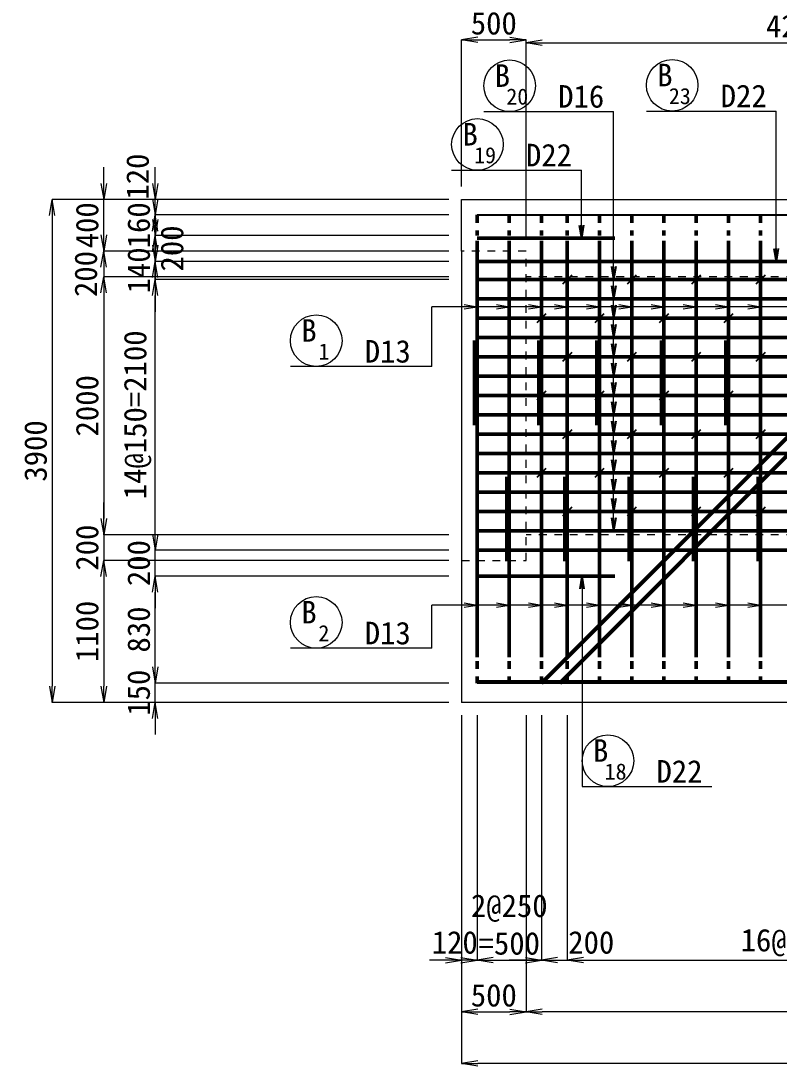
# Model space of a CAD drawing. Header units: millimetres. Extents: x 169470 to 758170, y -17820 to 11880.
# Drawn here: x 316824 to 322708, y -6695 to 1410 of the extents above; entities that cross this region are included whole.
import ezdxf
from ezdxf.enums import TextEntityAlignment as Align

# ---------------------------------------------------------------- set-up
doc = ezdxf.new("R2010")
doc.units = ezdxf.units.MM
doc.header["$LTSCALE"] = 50
doc.header["$PDSIZE"] = 300
doc.linetypes.add('SXF_跳び破線', pattern=[12, 6, -6])
doc.layers.get('Defpoints').update_dxf_attribs({"color": 151})
for name, color, linetype, lineweight in [('D-BGD', 7, 'Continuous', 13), ('D-STR', 1, 'Continuous', 50), ('D-STR-DIM', 7, 'Continuous', 13), ('D-STR-HTXT', 7, 'Continuous', 13), ('D-STR-STR3', 4, 'Continuous', 25), ('D-STR-TXT', 7, 'Continuous', 13)]:
    doc.layers.add(name, color=color, linetype=linetype, lineweight=lineweight)
doc.styles.add('MS ゴシック', font='MS Gothic.ttf')
doc.styles.add('YOKO_GOTHIC', font='MS Gothic.ttf')
doc.dimstyles.new('DIM-50', dxfattribs={"dimscale": 50, "dimtxt": 3.5, "dimasz": 2.5, "dimexe": 0, "dimexo": 2, "dimgap": 0.8, "dimtad": 1, "dimdec": 0, "dimzin": 1, "dimdsep": 46, "dimtxsty": 'MS ゴシック', "dimblk": 'OPEN', "dimcen": 0.1, "dimclrd": 256, "dimclre": 256, "dimclrt": 256, "dimaunit": 1, "dimadec": 3, "dimazin": 0, "dimtfac": 1, "dimtdec": 0, "dimtix": 1, "dimtmove": 2, "dimatfit": 3, "dimldrblk": 'OPEN', "dimfxl": 1, "dimlwd": -1, "dimlwe": -1, "dimarcsym": 2})
doc.dimstyles.new('S50', dxfattribs={"dimscale": 50, "dimtxt": 3.5, "dimasz": 2, "dimexe": 1, "dimexo": 1, "dimgap": 1, "dimtad": 1, "dimdec": 0, "dimzin": 1, "dimdsep": 46, "dimtxsty": 'YOKO_GOTHIC', "dimblk": 'OPEN', "dimcen": 0, "dimclrd": 256, "dimclre": 256, "dimclrt": 256, "dimaunit": 1, "dimadec": 3, "dimazin": 0, "dimtfac": 1, "dimtdec": 0, "dimtix": 1, "dimtmove": 2, "dimatfit": 3, "dimldrblk": 'OPEN', "dimfxl": 1, "dimlwd": -1, "dimlwe": -1, "dimarcsym": 0})

# ---------------------------------------------------------------- blocks, each defined once
blk = doc.blocks.new('_Open')
at = {"color": 0, "linetype": 'ByBlock', "lineweight": -2}
for p, q in [((-1, 0.167), (0, 0)), ((-1, -0.167), (0, 0)), ((0, 0), (-1, 0))]:
    blk.add_line(p, q, dxfattribs=at)
blk = doc.blocks.new('*D860')
at = {"layer": 'D-STR-DIM', "transparency": 16777216}
for p, q in [((320244, -3974.6), (320244, -6674.6)), ((327144.3, -3974.6), (327144.3, -6674.6)), ((327019.3, -6674.6), (320369, -6674.6))]:
    blk.add_line(p, q, dxfattribs=at)
at = {"layer": 'Defpoints', "color": 0, "transparency": 16777216}
for p in [(320244, -3874.6), (327144.3, -3874.6), (320244, -6674.6)]:
    blk.add_point(p, dxfattribs=at)
at = {"layer": 'D-STR-DIM', "transparency": 16777216, "xscale": 125, "yscale": 125, "zscale": 125, "rotation": 180}
blk.add_blockref('_Open', (320244, -6674.6), dxfattribs=at)
at = {"layer": 'D-STR-DIM', "transparency": 16777216, "xscale": 125, "yscale": 125, "zscale": 125}
blk.add_blockref('_Open', (327144.3, -6674.6), dxfattribs=at)
at = {"layer": 'D-STR-DIM', "transparency": 16777216, "insert": (323694.2, -6547.1), "char_height": 175, "attachment_point": 5, "style": 'MS ゴシック'}
blk.add_mtext('6900', dxfattribs=at)
blk = doc.blocks.new('*D863')
at = {"layer": 'D-STR-DIM', "transparency": 16777216}
for p, q in [((320744, -3974.6), (320744, -6274.6)), ((325344.3, -4074.6), (325344.3, -6274.6)), ((325219.3, -6274.6), (320869, -6274.6))]:
    blk.add_line(p, q, dxfattribs=at)
at = {"layer": 'Defpoints', "color": 0, "transparency": 16777216}
for p in [(320744, -3874.6), (325344.3, -3974.6), (320744, -6274.6)]:
    blk.add_point(p, dxfattribs=at)
at = {"layer": 'D-STR-DIM', "transparency": 16777216, "xscale": 125, "yscale": 125, "zscale": 125, "rotation": 180}
blk.add_blockref('_Open', (320744, -6274.6), dxfattribs=at)
at = {"layer": 'D-STR-DIM', "transparency": 16777216, "xscale": 125, "yscale": 125, "zscale": 125}
blk.add_blockref('_Open', (325344.3, -6274.6), dxfattribs=at)
at = {"layer": 'D-STR-DIM', "transparency": 16777216, "insert": (323044.2, -6147.1), "char_height": 175, "attachment_point": 5, "style": 'MS ゴシック'}
blk.add_mtext('4600', dxfattribs=at)
blk = doc.blocks.new('*D864')
at = {"layer": 'D-STR-DIM', "transparency": 16777216}
for p, q in [((320864, -3974.6), (320864, -5874.6)), ((321064, -3974.6), (321064, -5874.6)), ((320739, -5874.6), (320614, -5874.6)), ((320864, -5874.6), (321064, -5874.6)), ((321189, -5874.6), (321314, -5874.6))]:
    blk.add_line(p, q, dxfattribs=at)
at = {"layer": 'Defpoints', "color": 0, "transparency": 16777216}
for p in [(320864, -3874.6), (321064, -3874.6), (321064, -5874.6)]:
    blk.add_point(p, dxfattribs=at)
at = {"layer": 'D-STR-DIM', "transparency": 16777216, "xscale": 125, "yscale": 125, "zscale": 125}
blk.add_blockref('_Open', (320864, -5874.6), dxfattribs=at)
at = {"layer": 'D-STR-DIM', "transparency": 16777216, "xscale": 125, "yscale": 125, "zscale": 125, "rotation": 180}
blk.add_blockref('_Open', (321064, -5874.6), dxfattribs=at)
at = {"layer": 'D-STR-DIM', "transparency": 16777216, "insert": (321250, -5737.1), "char_height": 175, "attachment_point": 5, "style": 'MS ゴシック'}
blk.add_mtext('200', dxfattribs=at)
blk = doc.blocks.new('*D865')
at = {"layer": 'D-STR-DIM', "transparency": 16777216}
for p, q in [((321064, -3974.6), (321064, -5874.6)), ((325064.3, -4074.6), (325064.3, -5874.6)), ((321189, -5874.6), (324939.3, -5874.6))]:
    blk.add_line(p, q, dxfattribs=at)
at = {"layer": 'Defpoints', "color": 0, "transparency": 16777216}
for p in [(321064, -3874.6), (325064.3, -3974.6), (325064.3, -5874.6)]:
    blk.add_point(p, dxfattribs=at)
at = {"layer": 'D-STR-DIM', "transparency": 16777216, "xscale": 125, "yscale": 125, "zscale": 125, "rotation": 180}
blk.add_blockref('_Open', (321064, -5874.6), dxfattribs=at)
at = {"layer": 'D-STR-DIM', "transparency": 16777216, "xscale": 125, "yscale": 125, "zscale": 125}
blk.add_blockref('_Open', (325064.3, -5874.6), dxfattribs=at)
at = {"layer": 'D-STR-DIM', "transparency": 16777216, "insert": (323064.2, -5737.7), "char_height": 175, "attachment_point": 5, "style": 'MS ゴシック'}
blk.add_mtext('16@250=4000', dxfattribs=at)
blk = doc.blocks.new('*D868')
at = {"layer": 'D-STR-DIM', "transparency": 16777216}
for p, q in [((320244, -3974.6), (320244, -5874.6)), ((320364, -3974.6), (320364, -5874.6)), ((320119, -5874.6), (319994, -5874.6)), ((320364, -5874.6), (320244, -5874.6)), ((320489, -5874.6), (320614, -5874.6))]:
    blk.add_line(p, q, dxfattribs=at)
at = {"layer": 'Defpoints', "color": 0, "transparency": 16777216}
for p in [(320244, -3874.6), (320364, -3874.6), (320244, -5874.6)]:
    blk.add_point(p, dxfattribs=at)
at = {"layer": 'D-STR-DIM', "transparency": 16777216, "xscale": 125, "yscale": 125, "zscale": 125}
blk.add_blockref('_Open', (320244, -5874.6), dxfattribs=at)
at = {"layer": 'D-STR-DIM', "transparency": 16777216, "xscale": 125, "yscale": 125, "zscale": 125, "rotation": 180}
blk.add_blockref('_Open', (320364, -5874.6), dxfattribs=at)
at = {"layer": 'D-STR-DIM', "transparency": 16777216, "insert": (320191, -5737.1), "char_height": 175, "attachment_point": 5, "style": 'MS ゴシック'}
blk.add_mtext('120', dxfattribs=at)
blk = doc.blocks.new('*D874')
at = {"layer": 'D-STR-DIM', "transparency": 16777216}
for p, q in [((320244, -3974.6), (320244, -6274.6)), ((320744, -3974.6), (320744, -6274.6)), ((320369, -6274.6), (320619, -6274.6))]:
    blk.add_line(p, q, dxfattribs=at)
at = {"layer": 'Defpoints', "color": 0, "transparency": 16777216}
for p in [(320244, -3874.6), (320744, -3874.6), (320744, -6274.6)]:
    blk.add_point(p, dxfattribs=at)
at = {"layer": 'D-STR-DIM', "transparency": 16777216, "xscale": 125, "yscale": 125, "zscale": 125, "rotation": 180}
blk.add_blockref('_Open', (320244, -6274.6), dxfattribs=at)
at = {"layer": 'D-STR-DIM', "transparency": 16777216, "xscale": 125, "yscale": 125, "zscale": 125}
blk.add_blockref('_Open', (320744, -6274.6), dxfattribs=at)
at = {"layer": 'D-STR-DIM', "transparency": 16777216, "insert": (320494, -6147.1), "char_height": 175, "attachment_point": 5, "style": 'MS ゴシック'}
blk.add_mtext('500', dxfattribs=at)
blk = doc.blocks.new('*D1932')
at = {"layer": 'D-STR-DIM', "transparency": 16777216}
for p, q in [((320244, 125.4), (320244, 1263.6)), ((320369, 1263.6), (320619, 1263.6)), ((320744, -274.6), (320744, 1263.6))]:
    blk.add_line(p, q, dxfattribs=at)
at = {"layer": 'Defpoints', "color": 0, "transparency": 16777216}
for p in [(320744, 1263.6), (320244, 25.4), (320744, -374.6)]:
    blk.add_point(p, dxfattribs=at)
at = {"layer": 'D-STR-DIM', "transparency": 16777216, "xscale": 125, "yscale": 125, "zscale": 125, "rotation": 180}
blk.add_blockref('_Open', (320244, 1263.6), dxfattribs=at)
at = {"layer": 'D-STR-DIM', "transparency": 16777216, "xscale": 125, "yscale": 125, "zscale": 125}
blk.add_blockref('_Open', (320744, 1263.6), dxfattribs=at)
at = {"layer": 'D-STR-DIM', "transparency": 16777216, "insert": (320494, 1391.1), "char_height": 175, "attachment_point": 5, "style": 'MS ゴシック'}
blk.add_mtext('500', dxfattribs=at)
blk = doc.blocks.new('*D1933')
at = {"layer": 'D-STR-DIM', "transparency": 16777216}
for p, q in [((320744, -274.6), (320744, 1240.5)), ((320869, 1240.5), (324819.3, 1240.5)), ((324944.3, 1140.5), (324944.3, 1240.5))]:
    blk.add_line(p, q, dxfattribs=at)
at = {"layer": 'Defpoints', "color": 0, "transparency": 16777216}
for p in [(324944.3, 1240.5), (324944.3, 1240.5), (320744, -374.6)]:
    blk.add_point(p, dxfattribs=at)
at = {"layer": 'D-STR-DIM', "transparency": 16777216, "xscale": 125, "yscale": 125, "zscale": 125, "rotation": 180}
blk.add_blockref('_Open', (320744, 1240.5), dxfattribs=at)
at = {"layer": 'D-STR-DIM', "transparency": 16777216, "xscale": 125, "yscale": 125, "zscale": 125}
blk.add_blockref('_Open', (324944.3, 1240.5), dxfattribs=at)
at = {"layer": 'D-STR-DIM', "transparency": 16777216, "insert": (322844.2, 1368), "char_height": 175, "attachment_point": 5, "style": 'MS ゴシック'}
blk.add_mtext('4200', dxfattribs=at)
blk = doc.blocks.new('*D1310')
at = {"layer": 'D-STR-DIM', "transparency": 16777216}
for p, q in [((320144, -574.6), (317466.5, -574.6)), ((317466.5, -699.6), (317466.5, -2449.6)), ((320144, -2574.6), (317466.5, -2574.6))]:
    blk.add_line(p, q, dxfattribs=at)
at = {"layer": 'Defpoints', "color": 0, "transparency": 16777216}
for p in [(320244, -574.6), (317466.5, -2574.6), (320244, -2574.6)]:
    blk.add_point(p, dxfattribs=at)
at = {"layer": 'D-STR-DIM', "transparency": 16777216, "xscale": 125, "yscale": 125, "zscale": 125}
for p, rotation in [((317466.5, -574.6), 90), ((317466.5, -2574.6), 270)]:
    blk.add_blockref('_Open', p, dxfattribs=dict(at, rotation=rotation))
at = {"layer": 'D-STR-DIM', "transparency": 16777216, "insert": (317339, -1574.6), "char_height": 175, "attachment_point": 5, "rotation": 90, "style": 'MS ゴシック'}
blk.add_mtext('2000', dxfattribs=at)
blk = doc.blocks.new('*D1311')
at = {"layer": 'D-STR-DIM', "transparency": 16777216}
for p, q in [((319644, 25.4), (317066.5, 25.4)), ((317066.5, -99.6), (317066.5, -3749.6)), ((320144, -3874.6), (317066.5, -3874.6))]:
    blk.add_line(p, q, dxfattribs=at)
at = {"layer": 'Defpoints', "color": 0, "transparency": 16777216}
for p in [(319744, 25.4), (317066.5, -3874.6), (320244, -3874.6)]:
    blk.add_point(p, dxfattribs=at)
at = {"layer": 'D-STR-DIM', "transparency": 16777216, "xscale": 125, "yscale": 125, "zscale": 125}
for p, rotation in [((317066.5, 25.4), 90), ((317066.5, -3874.6), 270)]:
    blk.add_blockref('_Open', p, dxfattribs=dict(at, rotation=rotation))
at = {"layer": 'D-STR-DIM', "transparency": 16777216, "insert": (316939, -1924.6), "char_height": 175, "attachment_point": 5, "rotation": 90, "style": 'MS ゴシック'}
blk.add_mtext('3900', dxfattribs=at)
blk = doc.blocks.new('*D1312')
at = {"layer": 'D-STR-DIM', "transparency": 16777216}
for p, q in [((317466.5, 150.4), (317466.5, 275.4)), ((320144, 25.4), (317466.5, 25.4)), ((317466.5, -374.6), (317466.5, 25.4)), ((320144, -374.6), (317466.5, -374.6)), ((317466.5, -499.6), (317466.5, -624.6))]:
    blk.add_line(p, q, dxfattribs=at)
at = {"layer": 'Defpoints', "color": 0, "transparency": 16777216}
for p in [(317466.5, 25.4), (320244, 25.4), (320244, -374.6)]:
    blk.add_point(p, dxfattribs=at)
at = {"layer": 'D-STR-DIM', "transparency": 16777216, "xscale": 125, "yscale": 125, "zscale": 125}
for p, rotation in [((317466.5, 25.4), 270), ((317466.5, -374.6), 90)]:
    blk.add_blockref('_Open', p, dxfattribs=dict(at, rotation=rotation))
at = {"layer": 'D-STR-DIM', "transparency": 16777216, "insert": (317339, -174.6), "char_height": 175, "attachment_point": 5, "rotation": 90, "style": 'MS ゴシック'}
blk.add_mtext('400', dxfattribs=at)
blk = doc.blocks.new('*D1313')
at = {"layer": 'D-STR-DIM', "transparency": 16777216}
for p, q in [((320144, -2774.6), (317466.5, -2774.6)), ((317466.5, -2899.6), (317466.5, -3749.6)), ((320144, -3874.6), (317466.5, -3874.6))]:
    blk.add_line(p, q, dxfattribs=at)
at = {"layer": 'Defpoints', "color": 0, "transparency": 16777216}
for p in [(320244, -2774.6), (317466.5, -3874.6), (320244, -3874.6)]:
    blk.add_point(p, dxfattribs=at)
at = {"layer": 'D-STR-DIM', "transparency": 16777216, "xscale": 125, "yscale": 125, "zscale": 125}
for p, rotation in [((317466.5, -2774.6), 90), ((317466.5, -3874.6), 270)]:
    blk.add_blockref('_Open', p, dxfattribs=dict(at, rotation=rotation))
at = {"layer": 'D-STR-DIM', "transparency": 16777216, "insert": (317339, -3324.6), "char_height": 175, "attachment_point": 5, "rotation": 90, "style": 'MS ゴシック'}
blk.add_mtext('1100', dxfattribs=at)
blk = doc.blocks.new('*D1314')
at = {"layer": 'D-STR-DIM', "transparency": 16777216}
for p, q in [((317866.5, -3599.6), (317866.5, -3474.6)), ((320144, -3724.6), (317866.5, -3724.6)), ((317866.5, -3874.6), (317866.5, -3724.6)), ((320144, -3874.6), (317866.5, -3874.6)), ((317866.5, -3999.6), (317866.5, -4124.6))]:
    blk.add_line(p, q, dxfattribs=at)
at = {"layer": 'Defpoints', "color": 0, "transparency": 16777216}
for p in [(317866.5, -3724.6), (320244, -3724.6), (320244, -3874.6)]:
    blk.add_point(p, dxfattribs=at)
at = {"layer": 'D-STR-DIM', "transparency": 16777216, "xscale": 125, "yscale": 125, "zscale": 125}
for p, rotation in [((317866.5, -3724.6), 270), ((317866.5, -3874.6), 90)]:
    blk.add_blockref('_Open', p, dxfattribs=dict(at, rotation=rotation))
at = {"layer": 'D-STR-DIM', "transparency": 16777216, "insert": (317739, -3799.6), "char_height": 175, "attachment_point": 5, "rotation": 90, "style": 'MS ゴシック'}
blk.add_mtext('150', dxfattribs=at)
blk = doc.blocks.new('*D1315')
at = {"layer": 'D-STR-DIM', "transparency": 16777216}
for p, q in [((320144, -2894.6), (317866.5, -2894.6)), ((317866.5, -3599.6), (317866.5, -3019.6)), ((320144, -3724.6), (317866.5, -3724.6))]:
    blk.add_line(p, q, dxfattribs=at)
at = {"layer": 'Defpoints', "color": 0, "transparency": 16777216}
for p in [(317866.5, -2894.6), (320244, -2894.6), (320244, -3724.6)]:
    blk.add_point(p, dxfattribs=at)
at = {"layer": 'D-STR-DIM', "transparency": 16777216, "xscale": 125, "yscale": 125, "zscale": 125}
for p, rotation in [((317866.5, -2894.6), 90), ((317866.5, -3724.6), 270)]:
    blk.add_blockref('_Open', p, dxfattribs=dict(at, rotation=rotation))
at = {"layer": 'D-STR-DIM', "transparency": 16777216, "insert": (317739, -3309.6), "char_height": 175, "attachment_point": 5, "rotation": 90, "style": 'MS ゴシック'}
blk.add_mtext('830', dxfattribs=at)
blk = doc.blocks.new('*D1316')
at = {"layer": 'D-STR-DIM', "transparency": 16777216}
for p, q in [((320144, -594.6), (317866.5, -594.6)), ((317866.5, -2569.6), (317866.5, -719.6)), ((320144, -2694.6), (317866.5, -2694.6))]:
    blk.add_line(p, q, dxfattribs=at)
at = {"layer": 'Defpoints', "color": 0, "transparency": 16777216}
for p in [(317866.5, -594.6), (320244, -594.6), (320244, -2694.6)]:
    blk.add_point(p, dxfattribs=at)
at = {"layer": 'D-STR-DIM', "transparency": 16777216, "xscale": 125, "yscale": 125, "zscale": 125}
for p, rotation in [((317866.5, -594.6), 90), ((317866.5, -2694.6), 270)]:
    blk.add_blockref('_Open', p, dxfattribs=dict(at, rotation=rotation))
at = {"layer": 'D-STR-DIM', "transparency": 16777216, "insert": (317729.6, -1644.6), "char_height": 175, "attachment_point": 5, "rotation": 90, "style": 'MS ゴシック'}
blk.add_mtext('14@150=2100', dxfattribs=at)
blk = doc.blocks.new('*D1317')
at = {"layer": 'D-STR-DIM', "transparency": 16777216}
for p, q in [((317866.5, -329.6), (317866.5, -204.6)), ((320144, -454.6), (317866.5, -454.6)), ((317866.5, -594.6), (317866.5, -454.6)), ((320144, -594.6), (317866.5, -594.6)), ((317866.5, -719.6), (317866.5, -844.6))]:
    blk.add_line(p, q, dxfattribs=at)
at = {"layer": 'Defpoints', "color": 0, "transparency": 16777216}
for p in [(317866.5, -454.6), (320244, -454.6), (320244, -594.6)]:
    blk.add_point(p, dxfattribs=at)
at = {"layer": 'D-STR-DIM', "transparency": 16777216, "xscale": 125, "yscale": 125, "zscale": 125}
for p, rotation in [((317866.5, -454.6), 270), ((317866.5, -594.6), 90)]:
    blk.add_blockref('_Open', p, dxfattribs=dict(at, rotation=rotation))
at = {"layer": 'D-STR-DIM', "transparency": 16777216, "insert": (317739, -524.6), "char_height": 175, "attachment_point": 5, "rotation": 90, "style": 'MS ゴシック'}
blk.add_mtext('140', dxfattribs=at)
blk = doc.blocks.new('*D1318')
at = {"layer": 'D-STR-DIM', "transparency": 16777216}
for p, q in [((317866.5, 30.4), (317866.5, 155.4)), ((320144, -94.6), (317866.5, -94.6)), ((317866.5, -254.6), (317866.5, -94.6)), ((320144, -254.6), (317866.5, -254.6)), ((317866.5, -379.6), (317866.5, -504.6))]:
    blk.add_line(p, q, dxfattribs=at)
at = {"layer": 'Defpoints', "color": 0, "transparency": 16777216}
for p in [(317866.5, -94.6), (320244, -94.6), (320244, -254.6)]:
    blk.add_point(p, dxfattribs=at)
at = {"layer": 'D-STR-DIM', "transparency": 16777216, "xscale": 125, "yscale": 125, "zscale": 125}
for p, rotation in [((317866.5, -94.6), 270), ((317866.5, -254.6), 90)]:
    blk.add_blockref('_Open', p, dxfattribs=dict(at, rotation=rotation))
at = {"layer": 'D-STR-DIM', "transparency": 16777216, "insert": (317739, -174.6), "char_height": 175, "attachment_point": 5, "rotation": 90, "style": 'MS ゴシック'}
blk.add_mtext('160', dxfattribs=at)
blk = doc.blocks.new('*D1319')
at = {"layer": 'D-STR-DIM', "transparency": 16777216}
for p, q in [((317866.5, 150.4), (317866.5, 275.4)), ((320144, 25.4), (317866.5, 25.4)), ((317866.5, -94.6), (317866.5, 25.4)), ((320144, -94.6), (317866.5, -94.6)), ((317866.5, -219.6), (317866.5, -344.6))]:
    blk.add_line(p, q, dxfattribs=at)
at = {"layer": 'Defpoints', "color": 0, "transparency": 16777216}
for p in [(317866.5, 25.4), (320244, 25.4), (320244, -94.6)]:
    blk.add_point(p, dxfattribs=at)
at = {"layer": 'D-STR-DIM', "transparency": 16777216, "xscale": 125, "yscale": 125, "zscale": 125}
for p, rotation in [((317866.5, 25.4), 270), ((317866.5, -94.6), 90)]:
    blk.add_blockref('_Open', p, dxfattribs=dict(at, rotation=rotation))
at = {"layer": 'D-STR-DIM', "transparency": 16777216, "insert": (317730.5, 203), "char_height": 175, "attachment_point": 5, "rotation": 90, "style": 'MS ゴシック'}
blk.add_mtext('120', dxfattribs=at)
blk = doc.blocks.new('*D1320')
at = {"layer": 'D-STR-DIM', "transparency": 16777216}
for p, q in [((317466.5, -249.6), (317466.5, -124.6)), ((320144, -374.6), (317466.5, -374.6)), ((317466.5, -374.6), (317466.5, -574.6)), ((320144, -574.6), (317466.5, -574.6)), ((317466.5, -699.6), (317466.5, -824.6))]:
    blk.add_line(p, q, dxfattribs=at)
at = {"layer": 'Defpoints', "color": 0, "transparency": 16777216}
for p in [(320244, -374.6), (317466.5, -574.6), (320244, -574.6)]:
    blk.add_point(p, dxfattribs=at)
at = {"layer": 'D-STR-DIM', "transparency": 16777216, "xscale": 125, "yscale": 125, "zscale": 125}
for p, rotation in [((317466.5, -374.6), 270), ((317466.5, -574.6), 90)]:
    blk.add_blockref('_Open', p, dxfattribs=dict(at, rotation=rotation))
at = {"layer": 'D-STR-DIM', "transparency": 16777216, "insert": (317329, -552.4), "char_height": 175, "attachment_point": 5, "rotation": 90, "style": 'MS ゴシック'}
blk.add_mtext('200', dxfattribs=at)
blk = doc.blocks.new('*D1321')
at = {"layer": 'D-STR-DIM', "transparency": 16777216}
for p, q in [((317466.5, -2449.6), (317466.5, -2324.6)), ((320144, -2574.6), (317466.5, -2574.6)), ((317466.5, -2574.6), (317466.5, -2774.6)), ((320144, -2774.6), (317466.5, -2774.6)), ((317466.5, -2899.6), (317466.5, -3024.6))]:
    blk.add_line(p, q, dxfattribs=at)
at = {"layer": 'Defpoints', "color": 0, "transparency": 16777216}
for p in [(320244, -2574.6), (317466.5, -2774.6), (320244, -2774.6)]:
    blk.add_point(p, dxfattribs=at)
at = {"layer": 'D-STR-DIM', "transparency": 16777216, "xscale": 125, "yscale": 125, "zscale": 125}
for p, rotation in [((317466.5, -2574.6), 270), ((317466.5, -2774.6), 90)]:
    blk.add_blockref('_Open', p, dxfattribs=dict(at, rotation=rotation))
at = {"layer": 'D-STR-DIM', "transparency": 16777216, "insert": (317339, -2674.6), "char_height": 175, "attachment_point": 5, "rotation": 90, "style": 'MS ゴシック'}
blk.add_mtext('200', dxfattribs=at)
blk = doc.blocks.new('*D1322')
at = {"layer": 'D-STR-DIM', "transparency": 16777216}
for p, q in [((317866.5, -129.6), (317866.5, -4.6)), ((320144, -254.6), (317866.5, -254.6)), ((317866.5, -454.6), (317866.5, -254.6)), ((320144, -454.6), (317866.5, -454.6)), ((317866.5, -579.6), (317866.5, -704.6))]:
    blk.add_line(p, q, dxfattribs=at)
at = {"layer": 'Defpoints', "color": 0, "transparency": 16777216}
for p in [(317866.5, -254.6), (320244, -254.6), (320244, -454.6)]:
    blk.add_point(p, dxfattribs=at)
at = {"layer": 'D-STR-DIM', "transparency": 16777216, "xscale": 125, "yscale": 125, "zscale": 125}
for p, rotation in [((317866.5, -254.6), 270), ((317866.5, -454.6), 90)]:
    blk.add_blockref('_Open', p, dxfattribs=dict(at, rotation=rotation))
at = {"layer": 'D-STR-DIM', "transparency": 16777216, "insert": (317997.8, -354.6), "char_height": 175, "attachment_point": 5, "rotation": 90, "style": 'MS ゴシック'}
blk.add_mtext('200', dxfattribs=at)
blk = doc.blocks.new('*D1323')
at = {"layer": 'D-STR-DIM', "transparency": 16777216}
for p, q in [((317866.5, -2569.6), (317866.5, -2444.6)), ((320144, -2694.6), (317866.5, -2694.6)), ((317866.5, -2894.6), (317866.5, -2694.6)), ((320144, -2894.6), (317866.5, -2894.6)), ((317866.5, -3019.6), (317866.5, -3144.6))]:
    blk.add_line(p, q, dxfattribs=at)
at = {"layer": 'Defpoints', "color": 0, "transparency": 16777216}
for p in [(317866.5, -2694.6), (320244, -2694.6), (320244, -2894.6)]:
    blk.add_point(p, dxfattribs=at)
at = {"layer": 'D-STR-DIM', "transparency": 16777216, "xscale": 125, "yscale": 125, "zscale": 125}
for p, rotation in [((317866.5, -2694.6), 270), ((317866.5, -2894.6), 90)]:
    blk.add_blockref('_Open', p, dxfattribs=dict(at, rotation=rotation))
at = {"layer": 'D-STR-DIM', "transparency": 16777216, "insert": (317739, -2794.6), "char_height": 175, "attachment_point": 5, "rotation": 90, "style": 'MS ゴシック'}
blk.add_mtext('200', dxfattribs=at)
blk = doc.blocks.new('*D1274')
at = {"layer": 'D-STR-DIM', "transparency": 16777216}
for p, q in [((320364, -3974.6), (320364, -5874.6)), ((320864, -3974.6), (320864, -5874.6)), ((320239, -5874.6), (320114, -5874.6)), ((320364, -5874.6), (320864, -5874.6)), ((320989, -5874.6), (321114, -5874.6))]:
    blk.add_line(p, q, dxfattribs=at)
at = {"layer": 'Defpoints', "color": 0, "transparency": 16777216}
for p in [(320364, -3874.6), (320864, -3874.6), (320864, -5874.6)]:
    blk.add_point(p, dxfattribs=at)
at = {"layer": 'D-STR-DIM', "transparency": 16777216, "xscale": 125, "yscale": 125, "zscale": 125}
blk.add_blockref('_Open', (320364, -5874.6), dxfattribs=at)
at = {"layer": 'D-STR-DIM', "transparency": 16777216, "xscale": 125, "yscale": 125, "zscale": 125, "rotation": 180}
blk.add_blockref('_Open', (320864, -5874.6), dxfattribs=at)
at = {"layer": 'D-STR-DIM', "transparency": 16777216, "insert": (320614, -5599), "char_height": 175, "attachment_point": 5, "style": 'MS ゴシック'}
blk.add_mtext('2@250\\P=500', dxfattribs=at)

msp = doc.modelspace()

# ---------------------------------------------------------------- linework, layer by layer
at = {"layer": 'D-BGD'}
for p, q in [((320244.03, -374.57), (320244.03, 25.43)), ((320244.03, 25.43), (324444.32, 25.43)), ((320244.03, -174.57), (320244.03, -74.57)), ((320244.03, -374.57), (320244.03, -2774.57)), ((320244.03, -2774.57), (320244.03, -3874.57)), ((324844.32, -3874.57), (320244.03, -3874.57))]:
    msp.add_line(p, q, dxfattribs=at)
at = {"layer": 'D-BGD', "linetype": 'SXF_跳び破線', "ltscale": 0.2}
for p, q in [((325344.32, -574.57), (320744.03, -574.57)), ((325344.32, -2574.57), (320744.03, -2574.57))]:
    msp.add_line(p, q, dxfattribs=at)
msp.add_lwpolyline([(320244.03, -2774.57), (320744.03, -2774.57), (320744.03, -374.57), (320244.03, -374.57)], dxfattribs=at)
at = {"layer": 'D-STR'}
for p, q in [((325204.32, 615.72), (320864.03, -3724.57)), ((325224.32, 494.3), (321005.45, -3724.57)), ((320364.03, -274.57), (321434.03, -274.57)), ((320364.03, -294.57), (320364.03, -3524.57)), ((320614.03, -294.57), (320614.03, -3524.57)), ((320864.03, -294.57), (320864.03, -3524.57)), ((321064.32, -294.57), (321064.32, -3524.57)), ((321314.32, -294.57), (321314.32, -3524.57)), ((321564.32, -294.57), (321564.32, -3524.57)), ((321814.32, -294.57), (321814.32, -3524.57)), ((322064.32, -294.57), (322064.32, -3524.57)), ((322314.32, -294.57), (322314.32, -3524.57)), ((322564.32, -294.57), (322564.32, -3524.57)), ((325224.32, -454.57), (320364.03, -454.57)), ((325224.32, -594.57), (320364.03, -594.57)), ((325224.32, -744.57), (320364.03, -744.57)), ((325224.32, -894.57), (320364.03, -894.57)), ((325224.32, -1044.57), (320364.03, -1044.57)), ((320344.03, -1724.57), (320344.03, -1068.57)), ((320844.03, -1724.57), (320844.03, -1068.57)), ((321294.32, -1724.57), (321294.32, -1068.57)), ((321794.32, -1724.57), (321794.32, -1068.57)), ((322294.32, -1724.57), (322294.32, -1068.57)), ((325224.32, -1194.57), (320364.03, -1194.57)), ((325224.32, -1344.57), (320364.03, -1344.57)), ((325224.32, -1494.57), (320364.03, -1494.57)), ((325224.32, -1644.57), (320364.03, -1644.57)), ((325224.32, -1794.57), (320364.03, -1794.57)), ((325224.32, -1944.57), (320364.03, -1944.57)), ((325224.32, -2094.57), (320364.03, -2094.57)), ((320594.03, -2780.57), (320594.03, -2124.57)), ((321044.32, -2780.57), (321044.32, -2124.57)), ((321544.32, -2780.57), (321544.32, -2124.57)), ((322044.32, -2780.57), (322044.32, -2124.57)), ((322544.32, -2780.57), (322544.32, -2124.57)), ((325224.32, -2244.57), (320364.03, -2244.57)), ((325224.32, -2394.57), (320364.03, -2394.57)), ((325224.32, -2544.57), (320364.03, -2544.57)), ((325224.32, -2694.57), (320364.03, -2694.57)), ((321434.03, -2894.57), (320364.03, -2894.57))]:
    msp.add_line(p, q, dxfattribs=at)
at = {"layer": 'D-STR', "linetype": 'SXF_跳び破線', "ltscale": 0.2}
for p, q in [((320364.03, -94.57), (320364.03, -254.57)), ((320614.03, -94.57), (320614.03, -254.57)), ((320864.03, -94.57), (320864.03, -254.57)), ((321064.32, -94.57), (321064.32, -254.57)), ((321314.32, -94.57), (321314.32, -254.57)), ((321564.32, -94.57), (321564.32, -254.57)), ((321814.32, -94.57), (321814.32, -254.57)), ((322064.32, -94.57), (322064.32, -254.57)), ((322314.32, -94.57), (322314.32, -254.57)), ((322564.32, -94.57), (322564.32, -254.57)), ((320364.03, -3554.57), (320364.03, -3724.57)), ((320614.03, -3554.57), (320614.03, -3724.57)), ((320864.03, -3554.57), (320864.03, -3724.57)), ((321064.32, -3554.57), (321064.32, -3724.57)), ((321314.32, -3554.57), (321314.32, -3724.57)), ((321564.32, -3554.57), (321564.32, -3724.57)), ((321814.32, -3554.57), (321814.32, -3724.57)), ((322064.32, -3554.57), (322064.32, -3724.57)), ((322314.32, -3554.57), (322314.32, -3724.57)), ((322564.32, -3554.57), (322564.32, -3724.57))]:
    msp.add_line(p, q, dxfattribs=at)
at = {"layer": 'D-STR-HTXT'}
for p, q in [((320416.92, 707.29), (321423.49, 707.29)), ((321678.17, 711.22), (322684.73, 711.22)), ((320166.92, 252.25), (321173.49, 252.25)), ((320014.24, -1269.53), (320014.24, -806.03)), ((320014.24, -1269.53), (318916.08, -1269.53)), ((320014.24, -3454.52), (320014.24, -3120.6)), ((320014.24, -3454.52), (318916.08, -3454.52)), ((321179.67, -4527.23), (322186.23, -4527.23))]:
    msp.add_line(p, q, dxfattribs=at)
at = {"layer": 'D-STR-HTXT', "color": 4}
for centre in [(320616.92, 907.29), (321878.17, 911.22)]:
    msp.add_circle(centre, 200, dxfattribs=at)
at = {"layer": 'D-STR-HTXT'}
for centre in [(320366.92, 452.25), (319116.08, -1069.53), (319116.08, -3254.52), (321379.67, -4327.23)]:
    msp.add_circle(centre, 200, dxfattribs=at)
at = {"layer": 'D-STR-STR3'}
for p, q in [((321030.33, -628.56), (321101.04, -557.85)), ((321530.33, -628.56), (321601.04, -557.85)), ((322030.33, -628.56), (322101.04, -557.85)), ((322530.33, -628.56), (322601.04, -557.85)), ((320830.04, -928.56), (320900.75, -857.85)), ((321280.33, -928.56), (321351.04, -857.85)), ((321780.33, -928.56), (321851.04, -857.85)), ((322280.33, -928.56), (322351.04, -857.85)), ((321030.33, -1228.56), (321101.04, -1157.85)), ((321530.33, -1228.56), (321601.04, -1157.85)), ((322030.33, -1228.56), (322101.04, -1157.85)), ((322530.33, -1228.56), (322601.04, -1157.85)), ((320830.04, -1528.56), (320900.75, -1457.85)), ((321280.33, -1528.56), (321351.04, -1457.85)), ((321780.33, -1528.56), (321851.04, -1457.85)), ((322280.33, -1528.56), (322351.04, -1457.85)), ((321030.33, -1828.56), (321101.04, -1757.85)), ((321530.33, -1828.56), (321601.04, -1757.85)), ((322030.33, -1828.56), (322101.04, -1757.85)), ((322530.33, -1828.56), (322601.04, -1757.85)), ((320830.04, -2128.56), (320900.75, -2057.85)), ((321280.33, -2128.56), (321351.04, -2057.85)), ((321780.33, -2128.56), (321851.04, -2057.85)), ((322280.33, -2128.56), (322351.04, -2057.85)), ((321030.33, -2428.56), (321101.04, -2357.85)), ((321530.33, -2428.56), (321601.04, -2357.85)), ((322030.33, -2428.56), (322101.04, -2357.85)), ((322530.33, -2428.56), (322601.04, -2357.85))]:
    msp.add_line(p, q, dxfattribs=at)
at = {"layer": 'Defpoints'}
for p, q in [((320364.03, -94.57), (325224.32, -94.57)), ((327004.32, -3709.57), (320364.03, -3709.57)), ((327004.32, -3724.57), (320364.03, -3724.57))]:
    msp.add_line(p, q, dxfattribs=at)

# ---------------------------------------------------------------- block references
at = {"layer": 'D-STR-HTXT', "xscale": -100, "yscale": 100, "zscale": 100, "rotation": 180}
for p in [(320364.03, -806.03), (320614.03, -806.03), (320864.03, -806.03), (321064.32, -806.03), (321314.32, -806.03), (321564.32, -806.03), (321814.32, -806.03), (322064.32, -806.03), (322314.32, -806.03), (322564.32, -806.03), (320364.03, -3120.6), (320614.03, -3120.6), (320864.03, -3120.6), (321064.32, -3120.6), (321314.32, -3120.6), (321564.32, -3120.6), (321814.32, -3120.6), (322064.32, -3120.6), (322314.32, -3120.6), (322564.32, -3120.6)]:
    msp.add_blockref('_Open', p, dxfattribs=at)

# ---------------------------------------------------------------- texts
at = {"layer": 'D-STR-TXT', "color": 4, "style": 'YOKO_GOTHIC'}
for s, height, p in [('B', 175, (320560.65, 898.97)), ('B', 175, (321821.9, 902.91)), ('20', 125, (320676.31, 761.17)), ('23', 125, (321937.56, 765.1))]:
    msp.add_text(s, height=height, dxfattribs=at).set_placement(p, align=Align.CENTER)
msp.add_text('D16', height=175, dxfattribs=at).set_placement((320993.44, 737.29))
at = {"layer": 'D-STR-TXT', "style": 'YOKO_GOTHIC'}
for s, p in [('D22', (322254.69, 741.22)), ('D22', (320743.44, 282.25)), ('D13', (319492.6, -1239.53)), ('D13', (319492.6, -3424.52)), ('D22', (321756.19, -4497.23))]:
    msp.add_text(s, height=175, dxfattribs=at).set_placement(p)
for s, height, p in [('B', 175, (320310.65, 443.93)), ('19', 125, (320426.31, 306.13)), ('B', 175, (319059.81, -1077.85)), ('1', 125, (319175.47, -1215.65)), ('B', 175, (319059.81, -3262.84)), ('2', 125, (319175.47, -3400.64)), ('B', 175, (321323.39, -4335.55)), ('18', 125, (321439.05, -4473.35))]:
    msp.add_text(s, height=height, dxfattribs=at).set_placement(p, align=Align.CENTER)

# ---------------------------------------------------------------- dimensions: what is measured, and where the dimension line sits
at = {"layer": 'D-STR-DIM'}
for base, p1, p2, picture, middle in [((320744.03, 1263.6), (320244.03, 25.43), (320744.03, -374.57), '*D1932', (320494.03, 1391.1)), ((324944.32, 1240.53), (320744.03, -374.57), (324944.32, 1240.53), '*D1933', (322844.17, 1368.03)), ((320744.03, -6274.57), (320244.03, -3874.57), (320744.03, -3874.57), '*D874', (320494.03, -6147.07))]:
    dim = msp.add_linear_dim(base=base, p1=p1, p2=p2, dimstyle='DIM-50', dxfattribs=at)
    dim.commit()
    dim.dimension.update_dxf_attribs({"geometry": picture, "text_midpoint": middle})
for base, p1, p2, angle, picture, middle in [((317866.47, 25.43), (320244.03, -94.57), (320244.03, 25.43), 90, '*D1319', (317730.47, 203.03)), ((317866.47, -254.57), (320244.03, -454.57), (320244.03, -254.57), 90, '*D1322', (317997.75, -354.57)), ((317466.47, -574.57), (320244.03, -374.57), (320244.03, -574.57), 90, '*D1320', (317328.97, -552.42)), ((320244.03, -5874.57), (320364.03, -3874.57), (320244.03, -3874.57), 180, '*D868', (320190.98, -5737.07)), ((321064.03, -5874.57), (320864.03, -3874.57), (321064.03, -3874.57), 180, '*D864', (321249.96, -5737.07))]:
    dim = msp.add_linear_dim(base=base, p1=p1, p2=p2, angle=angle, dimstyle='DIM-50', dxfattribs=at)
    dim.commit()
    dim.dimension.update_dxf_attribs({"geometry": picture, "text_midpoint": middle, "dimtype": 160})
for base, p1, p2, angle, picture, middle in [((317466.47, 25.43), (320244.03, -374.57), (320244.03, 25.43), 90, '*D1312', (317338.97, -174.57)), ((317866.47, -94.57), (320244.03, -254.57), (320244.03, -94.57), 90, '*D1318', (317738.97, -174.57)), ((317066.47, -3874.57), (319744.03, 25.43), (320244.03, -3874.57), 90, '*D1311', (316938.97, -1924.57)), ((317866.47, -454.57), (320244.03, -594.57), (320244.03, -454.57), 90, '*D1317', (317738.97, -524.57)), ((317466.47, -2574.57), (320244.03, -574.57), (320244.03, -2574.57), 90, '*D1310', (317338.97, -1574.57)), ((317466.47, -2774.57), (320244.03, -2574.57), (320244.03, -2774.57), 90, '*D1321', (317338.97, -2674.57)), ((317866.47, -2694.57), (320244.03, -2894.57), (320244.03, -2694.57), 90, '*D1323', (317738.97, -2794.57)), ((317466.47, -3874.57), (320244.03, -2774.57), (320244.03, -3874.57), 90, '*D1313', (317338.97, -3324.57)), ((317866.47, -2894.57), (320244.03, -3724.57), (320244.03, -2894.57), 90, '*D1315', (317738.97, -3309.57)), ((317866.47, -3724.57), (320244.03, -3874.57), (320244.03, -3724.57), 90, '*D1314', (317738.97, -3799.57)), ((320244.03, -6674.57), (327144.32, -3874.57), (320244.03, -3874.57), 180, '*D860', (323694.17, -6547.07)), ((320744.03, -6274.57), (325344.32, -3974.57), (320744.03, -3874.57), 180, '*D863', (323044.17, -6147.07))]:
    dim = msp.add_linear_dim(base=base, p1=p1, p2=p2, angle=angle, dimstyle='DIM-50', dxfattribs=at)
    dim.commit()
    dim.dimension.update_dxf_attribs({"geometry": picture, "text_midpoint": middle})
for base, p1, p2, angle, text, picture, middle in [((317866.47, -594.57), (320244.03, -2694.57), (320244.03, -594.57), 90, '14@150=<>', '*D1316', (317729.65, -1644.57)), ((320864.03, -5874.57), (320364.03, -3874.57), (320864.03, -3874.57), 180, '2@250\\P=<>', '*D1274', (320614.03, -5599.02)), ((325064.32, -5874.57), (321064.03, -3874.57), (325064.32, -3974.57), 180, '16@250=<>', '*D865', (323064.17, -5737.75))]:
    dim = msp.add_linear_dim(base=base, p1=p1, p2=p2, angle=angle, text=text, dimstyle='DIM-50', dxfattribs=at)
    dim.commit()
    dim.dimension.update_dxf_attribs({"geometry": picture, "text_midpoint": middle})

# ---------------------------------------------------------------- leaders
at = {"layer": 'D-STR-HTXT'}
for points in [[(321423.49, -2544.57), (321423.49, 707.29)], [(322684.73, -454.57), (322684.73, 711.22)], [(321173.49, -274.57), (321173.49, 252.25)], [(321423.49, -594.57), (321423.49, -198.38)], [(321423.49, -744.57), (321423.49, -348.38)], [(321423.49, -894.57), (321423.49, -498.38)], [(321423.49, -1044.57), (321423.49, -648.38)], [(324814.32, -806.03), (320014.24, -806.03)], [(321423.49, -1194.57), (321423.49, -798.38)], [(321423.49, -1344.57), (321423.49, -948.38)], [(321423.49, -1494.57), (321423.49, -1098.38)], [(321423.49, -1644.57), (321423.49, -1248.38)], [(321423.49, -1794.57), (321423.49, -1398.38)], [(321423.49, -1944.57), (321423.49, -1548.38)], [(321423.49, -2094.57), (321423.49, -1698.38)], [(321423.49, -2244.57), (321423.49, -1848.38)], [(321423.49, -2394.57), (321423.49, -1998.38)], [(321179.67, -2894.57), (321179.67, -4527.23)], [(324814.32, -3120.6), (320014.24, -3120.6)]]:
    msp.add_leader(points, dimstyle='S50', dxfattribs=at)

doc.saveas('drawing.dxf')
